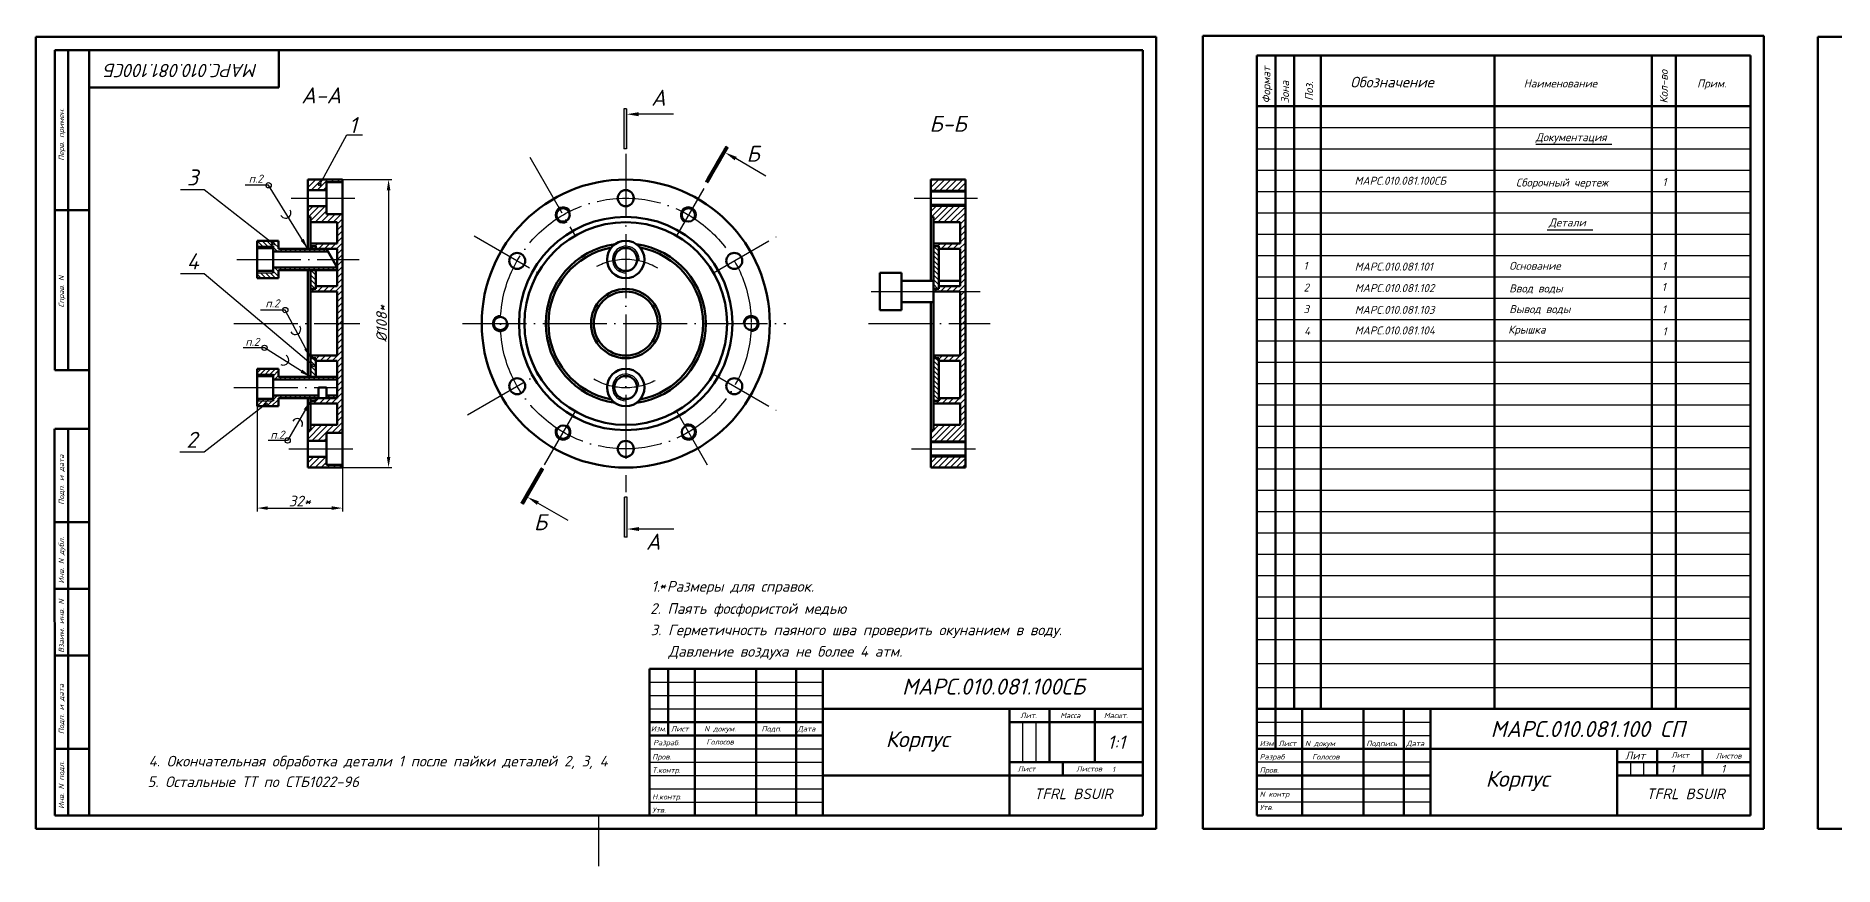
# Model space of a CAD drawing. Header units: millimetres. Extents: x -5427 to 3670, y -5891 to 948.
# Drawn here: x 1149 to 1823, y -5891 to -5580 of the extents above; entities that cross this region are included whole.
import ezdxf

# ---------------------------------------------------------------- set-up
doc = ezdxf.new("R2010")
doc.units = ezdxf.units.MM
doc.header["$MEASUREMENT"] = 0
doc.linetypes.add('ACAD_ISO04W100', pattern=[30, 24, -3, 0, -3])
doc.layers.add('оси', color=1, linetype='ACAD_ISO04W100')
doc.layers.add('Толстые', color=7, linetype='Continuous', lineweight=50)
doc.layers.add('Тонкие', color=140, linetype='Continuous', lineweight=25)
doc.styles.get("Standard").update_dxf_attribs({"font": 'isocpeui.ttf'})
doc.styles.add('TXT', font='isocpeui.ttf')
doc.styles.add('Для рамки', font='simplex.shx', dxfattribs={"oblique": 15, "height": 4})
doc.dimstyles.new('ISO-25', dxfattribs={"dimtxt": 4, "dimasz": 4, "dimexe": 1.25, "dimexo": 0, "dimtad": 1, "dimtxsty": 'Standard', "dimcen": 2.5, "dimadec": 0, "dimazin": 0, "dimtfac": 1, "dimtmove": 0, "dimatfit": 3, "dimfxl": 1, "dimarcsym": 0})
pattern_1 = [(135, (12.020468, -5404.278744), (-0.0224506403, -0.0224506403), []), (225, (12.020468, -5404.278744), (0.0224506403, -0.0224506403), [])]

# ---------------------------------------------------------------- blocks, each defined once
blk = doc.blocks.new('*D58')
at = {"layer": 'Defpoints', "color": 0, "transparency": 16777216}
for p in [(1263.61, -5633.33), (1263.61, -5741.33), (1280.89, -5741.33)]:
    blk.add_point(p, dxfattribs=at)
at = {"layer": 'Тонкие', "color": 0, "lineweight": -2, "transparency": 16777216}
for p, q in [((1263.61, -5633.33), (1282.14, -5633.33)), ((1280.89, -5637.33), (1280.89, -5737.33)), ((1263.61, -5741.33), (1282.14, -5741.33))]:
    blk.add_line(p, q, dxfattribs=at)
at = {"layer": 'Тонкие', "color": 0, "transparency": 16777216}
for points in [[(1280.22, -5637.33), (1281.56, -5637.33), (1280.89, -5633.33)], [(1280.22, -5737.33), (1281.56, -5737.33), (1280.89, -5741.33)]]:
    blk.add_solid(points, dxfattribs=at)
at = {"layer": 'Тонкие', "color": 0, "transparency": 16777216, "insert": (1278.27, -5687.33), "char_height": 4, "attachment_point": 5, "rotation": 90}
blk.add_mtext('%%c108*', dxfattribs=at)
blk = doc.blocks.new('*D59')
at = {"layer": 'Defpoints', "color": 0, "transparency": 16777216}
for p in [(1231.61, -5718.33), (1263.61, -5741.33), (1263.61, -5756.53)]:
    blk.add_point(p, dxfattribs=at)
at = {"layer": 'Тонкие', "color": 0, "lineweight": -2, "transparency": 16777216}
for p, q in [((1231.61, -5718.33), (1231.61, -5757.78)), ((1263.61, -5741.33), (1263.61, -5757.78)), ((1235.61, -5756.53), (1259.61, -5756.53))]:
    blk.add_line(p, q, dxfattribs=at)
at = {"layer": 'Тонкие', "color": 0, "transparency": 16777216}
for points in [[(1235.61, -5755.87), (1235.61, -5757.2), (1231.61, -5756.53)], [(1259.61, -5755.87), (1259.61, -5757.2), (1263.61, -5756.53)]]:
    blk.add_solid(points, dxfattribs=at)
at = {"layer": 'Тонкие', "color": 0, "transparency": 16777216, "insert": (1247.61, -5753.91), "char_height": 4, "attachment_point": 5}
blk.add_mtext('32*', dxfattribs=at)
blk = doc.blocks.new('BORDER')
for p, q in [((1, 1), (0, 1)), ((0, 1), (0, 0)), ((1, 0), (1, 1)), ((0, 0), (1, 0))]:
    blk.add_line(p, q)

msp = doc.modelspace()

# ---------------------------------------------------------------- hatches: boundary and pattern name
at = {"layer": 'Тонкие'}
h = msp.add_hatch(dxfattribs=at)
h.set_pattern_fill('ANSI37', color=256, scale=0.01, angle=90, style=0)
h.set_pattern_definition(pattern_1)
h.paths.add_polyline_path([(1370.127, -5606.809), (1369.127, -5606.809), (1369.127, -5621.809), (1370.127, -5621.809)])
h.paths.add_polyline_path([(1370.321, -5752.393), (1369.321, -5752.393), (1369.321, -5767.393), (1370.321, -5767.393)])
h = msp.add_hatch(dxfattribs=at)
h.set_pattern_fill('ANSI37', color=256, scale=0.01, angle=90, style=0)
h.set_pattern_definition(pattern_1)
h.paths.add_polyline_path([(1399.765, -5633.972), (1400.631, -5634.472), (1408.131, -5621.482), (1407.265, -5620.982)])
h.paths.add_polyline_path([(1330.576, -5754.515), (1331.442, -5755.015), (1338.942, -5742.025), (1338.076, -5741.525)])
h = msp.add_hatch(dxfattribs=at)
h.set_pattern_fill('ANSI31', color=256, scale=0.5, style=0)
h.set_pattern_definition([(45, (-4610.4843, -4492.8411), (-1.122532, 1.122532), [])])
h.paths.add_polyline_path([(1257.612, -5634.331), (1263.612, -5634.331), (1263.612, -5633.331), (1250.612, -5633.331), (1250.612, -5637.331), (1257.612, -5637.331)])
h.paths.add_polyline_path([(1257.612, -5643.331), (1250.612, -5643.331), (1250.612, -5647.331), (1251.612, -5647.331), (1251.612, -5649.331), (1261.612, -5649.331), (1261.612, -5657.331), (1251.612, -5657.331), (1251.612, -5658.331), (1253.612, -5658.331), (1253.612, -5659.331), (1261.612, -5659.331), (1261.612, -5673.331), (1253.612, -5673.331), (1253.612, -5674.331), (1251.612, -5674.331), (1251.612, -5675.331), (1261.612, -5675.331), (1261.612, -5687.331), (1263.612, -5687.331), (1263.612, -5646.331), (1257.612, -5646.331)])
h.paths.add_polyline_path([(1263.612, -5687.331), (1261.612, -5687.331), (1261.612, -5699.331), (1251.612, -5699.331), (1251.612, -5700.331), (1253.612, -5700.331), (1253.612, -5701.331), (1261.612, -5701.331), (1261.612, -5715.331), (1253.612, -5715.331), (1253.612, -5716.331), (1251.612, -5716.331), (1251.612, -5717.331), (1261.612, -5717.331), (1261.612, -5725.331), (1251.612, -5725.331), (1251.612, -5727.331), (1250.612, -5727.331), (1250.612, -5731.331), (1257.612, -5731.331), (1257.612, -5728.331), (1263.612, -5728.331)])
h.paths.add_polyline_path([(1257.612, -5737.331), (1250.612, -5737.331), (1250.612, -5741.331), (1263.612, -5741.331), (1263.612, -5740.331), (1257.612, -5740.331)])
h = msp.add_hatch(dxfattribs=at)
h.set_pattern_fill('ANSI31', color=256, scale=0.5, style=0)
h.set_pattern_definition([(45, (-4484.7358, -4492.8411), (-1.122532, 1.122532), [])])
h.paths.add_polyline_path([(1497.115, -5633.331), (1484.115, -5633.331), (1484.115, -5637.331), (1497.115, -5637.331)])
h.paths.add_polyline_path([(1497.115, -5643.331), (1484.115, -5643.331), (1484.115, -5647.331), (1485.115, -5647.331), (1485.115, -5649.331), (1495.115, -5649.331), (1495.115, -5657.331), (1485.115, -5657.331), (1485.115, -5658.331), (1487.115, -5658.331), (1487.115, -5659.331), (1495.115, -5659.331), (1495.115, -5673.331), (1487.115, -5673.331), (1487.115, -5674.331), (1485.115, -5674.331), (1485.115, -5675.331), (1497.115, -5675.331)])
h.paths.add_polyline_path([(1497.115, -5675.331), (1495.115, -5675.331), (1495.115, -5687.331), (1497.115, -5687.331)])
h.paths.add_polyline_path([(1497.115, -5687.331), (1495.115, -5687.331), (1495.115, -5699.331), (1485.115, -5699.331), (1485.115, -5700.331), (1487.115, -5700.331), (1487.115, -5701.331), (1495.115, -5701.331), (1495.115, -5715.331), (1487.115, -5715.331), (1487.115, -5716.331), (1485.115, -5716.331), (1485.115, -5717.331), (1495.115, -5717.331), (1495.115, -5725.331), (1485.115, -5725.331), (1485.115, -5727.331), (1484.115, -5727.331), (1484.115, -5731.331), (1497.115, -5731.331)])
h.paths.add_polyline_path([(1497.115, -5737.331), (1484.115, -5737.331), (1484.115, -5741.331), (1497.115, -5741.331)])
h.paths.add_polyline_path([(1497.115, -5637.331), (1484.115, -5637.331), (1484.115, -5637.831), (1497.115, -5637.831)])
h.paths.add_polyline_path([(1497.115, -5642.831), (1484.115, -5642.831), (1484.115, -5643.331), (1497.115, -5643.331)])
h.paths.add_polyline_path([(1497.115, -5731.331), (1484.115, -5731.331), (1484.115, -5731.831), (1497.115, -5731.831)])
h.paths.add_polyline_path([(1497.115, -5736.831), (1484.115, -5736.831), (1484.115, -5737.331), (1497.115, -5737.331)])
h = msp.add_hatch(dxfattribs=at)
h.set_pattern_fill('ANSI31', color=256, scale=0.4, angle=90, style=0)
h.set_pattern_definition([(135, (0.0392, -5412.5282), (-0.8980256, -0.8980256), [])])
h.paths.add_polyline_path([(1231.612, -5656.331), (1231.612, -5658.331), (1237.612, -5658.331), (1237.612, -5660.331), (1258.148, -5660.331), (1257.57, -5659.331), (1239.612, -5659.331), (1239.612, -5656.331), (1236.235, -5656.331), (1237.244, -5657.118, -0.7137733), (1238.139, -5657.425, -1), (1237.139, -5657.425, -0.1670155), (1237.244, -5657.118), (1236.235, -5656.331)])
h.paths.add_polyline_path([(1237.139, -5657.425, 1), (1238.139, -5657.425, 1)], flags=16)
h.paths.add_polyline_path([(1239.612, -5667.331), (1261.612, -5667.331), (1261.612, -5666.331), (1237.612, -5666.331), (1237.612, -5668.331), (1231.612, -5668.331), (1231.612, -5670.331), (1239.612, -5670.331)])
h = msp.add_hatch(dxfattribs=at)
h.set_pattern_fill('ANSI31', color=256, scale=0.4, angle=90, style=0)
h.set_pattern_definition([(135, (-4610.4843, -4492.8411), (-0.8980256, -0.8980256), [])])
h.paths.add_polyline_path([(1253.612, -5658.331), (1251.612, -5658.331), (1251.612, -5659.331), (1253.612, -5659.331)])
h.paths.add_polyline_path([(1253.612, -5667.331), (1251.612, -5667.331), (1251.612, -5674.331), (1253.612, -5674.331)])
h.paths.add_polyline_path([(1253.612, -5700.331), (1251.612, -5700.331), (1251.612, -5707.331), (1253.612, -5707.331)])
h.paths.add_polyline_path([(1253.612, -5715.331), (1251.612, -5715.331), (1251.612, -5716.331), (1253.612, -5716.331)])
h = msp.add_hatch(dxfattribs=at)
h.set_pattern_fill('ANSI31', color=256, scale=0.4, angle=90, style=0)
h.set_pattern_definition([(135, (-4484.7358, -4492.8411), (-0.8980256, -0.8980256), [])])
h.paths.add_polyline_path([(1487.115, -5658.331), (1485.115, -5658.331), (1485.115, -5674.331), (1487.115, -5674.331)])
h.paths.add_polyline_path([(1487.115, -5700.331), (1485.115, -5700.331), (1485.115, -5716.331), (1487.115, -5716.331)])
h = msp.add_hatch(dxfattribs=at)
h.set_pattern_fill('ANSI31', color=256, scale=0.4, style=0)
h.set_pattern_definition([(45, (0.0392, -5412.5282), (-0.8980256, 0.8980256), [])])
h.paths.add_polyline_path([(1239.612, -5707.331), (1239.612, -5704.331), (1231.612, -5704.331), (1231.612, -5706.331), (1237.612, -5706.331), (1237.612, -5708.331), (1261.612, -5708.331), (1261.612, -5707.331)])
h.paths.add_polyline_path([(1231.612, -5706.331), (1231.612, -5707.031), (1237.612, -5707.031), (1237.612, -5706.331)], flags=16)
h.paths.add_polyline_path([(1231.612, -5715.631), (1231.612, -5716.331), (1237.612, -5716.331), (1237.612, -5715.631)], flags=17)
h.paths.add_polyline_path([(1231.612, -5716.331), (1231.612, -5718.331), (1233.794, -5718.331), (1234.451, -5717.818, -0.167304), (1234.345, -5717.51, -1), (1235.345, -5717.51, -0.7133497), (1234.451, -5717.818), (1233.794, -5718.331), (1239.612, -5718.331), (1239.612, -5715.331), (1254.612, -5715.331), (1254.612, -5714.331), (1237.612, -5714.331), (1237.612, -5716.331)])
h.paths.add_polyline_path([(1234.345, -5717.51, 1), (1235.345, -5717.51, 1)], flags=16)
h.paths.add_polyline_path([(1257.612, -5714.331), (1257.612, -5715.331), (1261.612, -5715.331), (1261.612, -5714.331)])

# ---------------------------------------------------------------- linework, layer by layer
at = {"layer": 'оси'}
for p, q in [((1333.819, -5625.011), (1350.8, -5654.422)), ((1369.8, -5623.759), (1369.8, -5750.56)), ((1244.398, -5640.331), (1268.188, -5640.331)), ((1399.024, -5636.713), (1388.8, -5654.422)), ((1477.901, -5640.331), (1501.691, -5640.331)), ((1312.953, -5654.511), (1336.891, -5668.331)), ((1402.709, -5668.331), (1426.56, -5654.561)), ((1224.053, -5663.331), (1269.883, -5663.331)), ((1461.763, -5675.331), (1502.629, -5675.331)), ((1222.927, -5687.331), (1270.058, -5687.331)), ((1308.617, -5687.331), (1429.858, -5687.331)), ((1460.822, -5687.331), (1506.369, -5687.331)), ((1310.424, -5721.612), (1336.891, -5706.331)), ((1402.709, -5706.331), (1428.215, -5721.057)), ((1222.913, -5711.331), (1261.612, -5711.331)), ((1350.8, -5720.24), (1339.234, -5740.273)), ((1388.8, -5720.24), (1400.365, -5740.273)), ((1243.445, -5734.331), (1269.376, -5734.331)), ((1476.949, -5734.331), (1502.88, -5734.331))]:
    msp.add_line(p, q, dxfattribs=at)
msp.add_circle((1369.8, -5687.331), 47, dxfattribs=at)
for start, end in [(60, 120), (240, 300)]:
    msp.add_arc((1369.8, -5687.331), 24, start, end, dxfattribs=at)
at = {"layer": 'Толстые'}
for p, q in [((1586.136, -5579.506), (1586.136, -5876.806)), ((1796.436, -5579.506), (1586.136, -5579.506)), ((1796.436, -5876.806), (1796.436, -5579.506)), ((1155.715, -5704.806), (1155.715, -5584.806)), ((1155.715, -5584.806), (1168.715, -5584.806)), ((1160.715, -5704.806), (1160.715, -5584.806)), ((1606.436, -5871.806), (1606.436, -5586.806)), ((1791.436, -5586.806), (1606.436, -5586.806)), ((1613.436, -5831.806), (1613.436, -5586.806)), ((1620.436, -5831.806), (1620.436, -5586.806)), ((1630.436, -5831.806), (1630.436, -5586.806)), ((1630.436, -5586.806), (1630.436, -5586.806)), ((1695.436, -5831.806), (1695.436, -5586.806)), ((1754.436, -5831.806), (1754.436, -5586.806)), ((1763.436, -5831.806), (1763.436, -5586.806)), ((1791.436, -5871.806), (1791.436, -5586.806)), ((1606.436, -5605.806), (1791.436, -5605.806)), ((1250.612, -5633.331), (1250.612, -5659.331)), ((1263.612, -5633.331), (1250.612, -5633.331)), ((1257.612, -5634.331), (1257.612, -5646.331)), ((1257.612, -5634.331), (1263.612, -5634.331)), ((1263.612, -5741.331), (1263.612, -5633.331)), ((1263.612, -5634.331), (1263.612, -5646.331)), ((1484.115, -5633.331), (1484.115, -5671.331)), ((1497.115, -5633.331), (1484.115, -5633.331)), ((1497.115, -5741.331), (1497.115, -5633.331)), ((1257.612, -5637.331), (1250.612, -5637.331)), ((1497.115, -5637.831), (1484.115, -5637.831)), ((1168.715, -5644.806), (1155.715, -5644.806)), ((1257.612, -5643.331), (1250.612, -5643.331)), ((1250.612, -5647.331), (1251.612, -5647.331)), ((1251.612, -5659.331), (1251.612, -5647.331)), ((1257.612, -5646.331), (1263.612, -5646.331)), ((1497.115, -5642.831), (1484.115, -5642.831)), ((1484.115, -5647.331), (1485.115, -5647.331)), ((1485.115, -5727.331), (1485.115, -5647.331)), ((1251.612, -5649.331), (1261.612, -5649.331)), ((1261.612, -5657.331), (1261.612, -5649.331)), ((1485.115, -5649.331), (1495.115, -5649.331)), ((1495.115, -5657.331), (1495.115, -5649.331)), ((1239.612, -5656.331), (1231.612, -5656.331)), ((1231.612, -5656.331), (1231.612, -5670.331)), ((1231.612, -5656.831), (1231.612, -5669.831)), ((1231.612, -5659.031), (1237.612, -5659.031)), ((1237.612, -5658.331), (1237.612, -5668.331)), ((1237.612, -5660.331), (1258.148, -5660.331)), ((1239.612, -5656.331), (1239.612, -5659.331)), ((1239.612, -5659.331), (1261.612, -5659.331)), ((1251.612, -5657.331), (1261.612, -5657.331)), ((1251.612, -5658.331), (1253.612, -5658.331)), ((1253.612, -5659.331), (1253.612, -5658.331)), ((1261.612, -5666.331), (1257.57, -5659.331)), ((1261.612, -5673.331), (1261.612, -5659.331)), ((1485.115, -5657.331), (1495.115, -5657.331)), ((1485.115, -5658.331), (1487.115, -5658.331)), ((1487.115, -5674.331), (1487.115, -5658.331)), ((1487.115, -5659.331), (1495.115, -5659.331)), ((1495.115, -5673.331), (1495.115, -5659.331)), ((1231.612, -5667.631), (1237.612, -5667.631)), ((1237.612, -5666.331), (1261.612, -5666.331)), ((1239.612, -5667.331), (1261.612, -5667.331)), ((1239.612, -5667.331), (1239.612, -5670.331)), ((1250.612, -5667.331), (1250.612, -5707.331)), ((1251.612, -5707.331), (1251.612, -5667.331)), ((1253.612, -5674.331), (1253.612, -5667.331)), ((1473.115, -5668.331), (1465.115, -5668.331)), ((1465.115, -5682.331), (1465.115, -5668.331)), ((1465.115, -5681.831), (1465.115, -5668.831)), ((1473.115, -5682.331), (1473.115, -5668.331)), ((1239.612, -5670.331), (1231.612, -5670.331)), ((1251.612, -5674.331), (1253.612, -5674.331)), ((1251.612, -5675.331), (1261.612, -5675.331)), ((1253.612, -5673.331), (1261.612, -5673.331)), ((1261.612, -5699.331), (1261.612, -5675.331)), ((1473.115, -5671.331), (1485.115, -5671.331)), ((1485.115, -5674.331), (1487.115, -5674.331)), ((1485.115, -5675.331), (1495.115, -5675.331)), ((1487.115, -5671.331), (1495.115, -5671.331)), ((1487.115, -5673.331), (1495.115, -5673.331)), ((1495.115, -5699.331), (1495.115, -5675.331)), ((1473.115, -5682.331), (1465.115, -5682.331)), ((1473.115, -5679.331), (1485.115, -5679.331)), ((1484.115, -5679.331), (1484.115, -5741.331)), ((1251.612, -5689.832), (1251.612, -5684.831)), ((1485.115, -5689.832), (1485.115, -5684.831)), ((1251.612, -5699.331), (1261.612, -5699.331)), ((1251.612, -5700.331), (1253.612, -5700.331)), ((1253.612, -5707.331), (1253.612, -5700.331)), ((1253.612, -5701.331), (1261.612, -5701.331)), ((1261.612, -5701.331), (1261.612, -5715.331)), ((1485.115, -5699.331), (1495.115, -5699.331)), ((1485.115, -5700.331), (1487.115, -5700.331)), ((1487.115, -5716.331), (1487.115, -5700.331)), ((1487.115, -5701.331), (1495.115, -5701.331)), ((1495.115, -5701.331), (1495.115, -5715.331)), ((1168.715, -5704.806), (1155.715, -5704.806)), ((1231.612, -5704.331), (1231.612, -5718.331)), ((1239.612, -5704.331), (1231.612, -5704.331)), ((1231.612, -5704.831), (1231.612, -5717.831)), ((1231.612, -5707.031), (1237.612, -5707.031)), ((1237.612, -5706.331), (1237.612, -5716.331)), ((1237.612, -5708.331), (1261.612, -5708.331)), ((1239.612, -5704.331), (1239.612, -5707.331)), ((1239.612, -5707.331), (1261.612, -5707.331)), ((1231.612, -5715.631), (1237.612, -5715.631)), ((1237.612, -5714.331), (1254.612, -5714.331)), ((1239.612, -5715.331), (1261.612, -5715.331)), ((1239.612, -5715.331), (1239.612, -5718.331)), ((1250.612, -5715.331), (1250.612, -5741.331)), ((1251.612, -5727.331), (1251.612, -5715.331)), ((1253.612, -5716.331), (1253.612, -5715.331)), ((1254.612, -5715.331), (1254.612, -5711.331)), ((1254.612, -5711.331), (1257.612, -5711.331)), ((1257.612, -5715.331), (1257.612, -5711.331)), ((1257.612, -5714.331), (1261.612, -5714.331)), ((1487.115, -5715.331), (1495.115, -5715.331)), ((1489.115, -5715.331), (1495.115, -5715.331)), ((1239.612, -5718.331), (1231.612, -5718.331)), ((1251.612, -5716.331), (1253.612, -5716.331)), ((1251.612, -5717.331), (1261.612, -5717.331)), ((1261.612, -5725.331), (1261.612, -5717.331)), ((1485.115, -5716.331), (1487.115, -5716.331)), ((1485.115, -5717.331), (1495.115, -5717.331)), ((1495.115, -5725.331), (1495.115, -5717.331)), ((1155.715, -5871.806), (1155.694, -5726.812)), ((1155.715, -5726.806), (1168.715, -5726.806)), ((1160.715, -5871.806), (1160.715, -5726.806)), ((1250.612, -5727.331), (1251.612, -5727.331)), ((1251.612, -5725.331), (1261.612, -5725.331)), ((1257.612, -5740.331), (1257.612, -5728.331)), ((1257.612, -5728.331), (1263.612, -5728.331)), ((1263.612, -5740.331), (1263.612, -5728.331)), ((1484.115, -5727.331), (1485.115, -5727.331)), ((1485.115, -5725.331), (1495.115, -5725.331)), ((1257.612, -5731.331), (1250.612, -5731.331)), ((1497.115, -5731.831), (1484.115, -5731.831)), ((1257.612, -5737.331), (1250.612, -5737.331)), ((1263.612, -5741.331), (1250.612, -5741.331)), ((1257.612, -5740.331), (1263.612, -5740.331)), ((1497.115, -5736.831), (1484.115, -5736.831)), ((1497.115, -5741.331), (1484.115, -5741.331)), ((1155.715, -5761.806), (1168.715, -5761.806)), ((1155.715, -5786.806), (1168.715, -5786.806)), ((1155.715, -5811.806), (1168.715, -5811.806)), ((1378.694, -5816.806), (1378.694, -5871.806)), ((1378.694, -5816.806), (1563.694, -5816.806)), ((1385.694, -5841.806), (1385.694, -5816.806)), ((1395.694, -5871.806), (1395.694, -5816.806)), ((1418.694, -5816.806), (1418.694, -5871.806)), ((1433.694, -5871.806), (1433.694, -5816.806)), ((1443.694, -5871.806), (1443.694, -5816.806)), ((1378.694, -5836.806), (1443.694, -5836.806)), ((1443.694, -5831.806), (1563.694, -5831.806)), ((1513.694, -5831.806), (1513.694, -5871.806)), ((1513.694, -5836.806), (1563.694, -5836.806)), ((1528.694, -5831.806), (1528.694, -5851.806)), ((1545.694, -5831.806), (1545.694, -5851.806)), ((1791.436, -5831.806), (1606.436, -5831.806)), ((1613.436, -5831.806), (1613.436, -5846.806)), ((1623.436, -5831.806), (1623.436, -5871.806)), ((1646.436, -5871.806), (1646.436, -5831.806)), ((1661.436, -5831.806), (1661.436, -5871.806)), ((1671.436, -5831.806), (1671.436, -5871.806)), ((1378.694, -5841.806), (1443.694, -5841.806)), ((1155.715, -5846.806), (1168.715, -5846.806)), ((1671.436, -5846.806), (1606.436, -5846.806)), ((1791.436, -5846.806), (1671.436, -5846.806)), ((1741.436, -5871.806), (1741.436, -5846.806)), ((1756.436, -5856.806), (1756.436, -5846.806)), ((1773.436, -5846.806), (1773.436, -5856.806)), ((1443.694, -5856.806), (1563.694, -5856.806)), ((1513.694, -5851.806), (1563.694, -5851.806)), ((1533.694, -5856.806), (1533.694, -5851.806)), ((1671.436, -5856.806), (1606.436, -5856.806)), ((1741.436, -5851.806), (1791.436, -5851.806)), ((1741.436, -5856.806), (1791.436, -5856.806)), ((1741.436, -5856.806), (1741.436, -5856.806)), ((1796.436, -5876.806), (1586.136, -5876.806)), ((1606.436, -5871.806), (1791.436, -5871.806))]:
    msp.add_line(p, q, dxfattribs=at)
for points in [[(1156.694, -5584.806), (1168.694, -5584.806), (1563.694, -5584.806)], [(1168.694, -5584.806), (1168.694, -5871.806)], [(1239.694, -5598.806), (1239.694, -5584.806)], [(1563.694, -5871.806), (1563.694, -5584.806)], [(1239.694, -5598.806), (1169.694, -5598.806), (1168.694, -5598.806)], [(1563.694, -5871.806), (1378.694, -5871.806), (1168.694, -5871.806), (1155.715, -5871.806)]]:
    msp.add_lwpolyline(points, dxfattribs=at)
for centre, radius in [((1369.8, -5687.331), 54), ((1369.8, -5640.331), 3), ((1369.8, -5687.331), 40), ((1346.3, -5646.628), 2.5), ((1393.3, -5646.628), 2.5), ((1369.8, -5687.331), 38), ((1329.096, -5663.831), 3), ((1369.8, -5663.331), 7), ((1369.8, -5663.331), 4.3), ((1410.503, -5663.831), 3), ((1369.8, -5687.331), 13), ((1369.8, -5687.331), 12), ((1322.8, -5687.331), 2.5), ((1416.8, -5687.331), 2.5), ((1329.096, -5710.831), 3), ((1369.8, -5711.331), 7), ((1369.8, -5711.331), 4.3), ((1410.503, -5710.831), 3), ((1346.3, -5728.034), 2.5), ((1393.3, -5728.034), 2.5), ((1369.8, -5734.331), 3)]:
    msp.add_circle(centre, radius, dxfattribs=at)
for radius, start, end in [(30, 97.704693, 262.295307), (29, 100.654905, 259.345095), (30, 277.704693, 82.295307), (29, 280.654905, 79.345095)]:
    msp.add_arc((1369.8, -5687.331), radius, start, end, dxfattribs=at)
at = {"layer": 'Тонкие'}
for p, q in [((1370.127, -5606.809), (1369.127, -5606.809)), ((1369.127, -5606.809), (1369.127, -5621.809)), ((1370.127, -5606.809), (1370.127, -5621.809)), ((1387.685, -5608.849), (1374.627, -5608.849)), ((1606.436, -5613.806), (1791.436, -5613.806)), ((1255.067, -5635.186), (1265.275, -5616.562)), ((1265.275, -5616.562), (1265.275, -5616.562)), ((1265.275, -5616.562), (1271.114, -5616.562)), ((1370.127, -5621.809), (1369.127, -5621.809)), ((1407.265, -5620.982), (1399.765, -5633.972)), ((1408.131, -5621.482), (1400.631, -5634.472)), ((1408.131, -5621.482), (1407.265, -5620.982)), ((1606.436, -5621.806), (1791.436, -5621.806)), ((1710.949, -5620.133), (1739.459, -5620.133)), ((1422.316, -5632.027), (1411.008, -5625.499)), ((1400.631, -5634.472), (1399.765, -5633.972)), ((1606.436, -5629.806), (1791.436, -5629.806)), ((1211.693, -5637.207), (1202.936, -5637.207)), ((1237.639, -5657.425), (1211.693, -5637.207)), ((1484.115, -5637.331), (1497.115, -5637.331)), ((1606.436, -5637.806), (1791.436, -5637.806)), ((1484.115, -5643.331), (1497.115, -5643.331)), ((1606.436, -5645.806), (1791.436, -5645.806)), ((1606.436, -5653.806), (1791.436, -5653.806)), ((1715.167, -5652.24), (1732.33, -5652.24)), ((1231.612, -5658.331), (1237.612, -5658.331)), ((1606.436, -5661.806), (1791.436, -5661.806)), ((1211.693, -5668.68), (1202.883, -5668.68)), ((1252.551, -5703.078), (1211.693, -5668.68)), ((1231.612, -5668.331), (1237.612, -5668.331)), ((1606.436, -5669.806), (1791.436, -5669.806)), ((1606.436, -5669.806), (1791.436, -5669.806)), ((1606.436, -5677.806), (1791.436, -5677.806)), ((1606.436, -5685.806), (1791.436, -5685.806)), ((1606.436, -5693.806), (1791.436, -5693.806)), ((1606.436, -5701.806), (1791.436, -5701.806)), ((1231.612, -5706.331), (1237.612, -5706.331)), ((1606.436, -5709.806), (1791.436, -5709.806)), ((1234.845, -5717.51), (1211.693, -5735.592)), ((1231.612, -5716.331), (1237.612, -5716.331)), ((1606.436, -5717.806), (1791.436, -5717.806)), ((1606.436, -5725.806), (1791.436, -5725.806)), ((1211.693, -5735.592), (1202.691, -5735.592)), ((1211.693, -5735.592), (1211.693, -5735.592)), ((1484.115, -5731.331), (1497.115, -5731.331)), ((1606.436, -5733.806), (1791.436, -5733.806)), ((1330.576, -5754.515), (1338.076, -5741.525)), ((1331.442, -5755.015), (1338.942, -5742.025)), ((1338.942, -5742.025), (1338.076, -5741.525)), ((1484.115, -5737.331), (1497.115, -5737.331)), ((1606.436, -5741.806), (1791.436, -5741.806)), ((1606.436, -5749.806), (1791.436, -5749.806)), ((1331.442, -5755.015), (1330.576, -5754.515)), ((1348.152, -5761.188), (1336.844, -5754.659)), ((1369.321, -5767.393), (1369.321, -5752.393)), ((1370.321, -5752.393), (1369.321, -5752.393)), ((1370.321, -5767.393), (1370.321, -5752.393)), ((1606.436, -5757.806), (1791.436, -5757.806)), ((1370.321, -5767.393), (1369.321, -5767.393)), ((1387.878, -5764.384), (1374.821, -5764.384)), ((1606.436, -5765.806), (1791.436, -5765.806)), ((1606.436, -5773.806), (1791.436, -5773.806)), ((1606.436, -5781.806), (1791.436, -5781.806)), ((1606.436, -5789.806), (1791.436, -5789.806)), ((1606.436, -5797.806), (1791.436, -5797.806)), ((1606.436, -5805.806), (1791.436, -5805.806)), ((1606.436, -5814.806), (1791.436, -5814.806)), ((1378.694, -5821.806), (1443.694, -5821.806)), ((1606.436, -5823.806), (1791.436, -5823.806)), ((1378.694, -5826.806), (1443.694, -5826.806)), ((1378.694, -5831.806), (1443.694, -5831.806)), ((1518.694, -5851.806), (1518.694, -5836.806)), ((1523.694, -5851.806), (1523.694, -5836.806)), ((1606.436, -5836.806), (1671.436, -5836.806)), ((1606.436, -5841.806), (1671.436, -5841.806)), ((1378.694, -5846.806), (1443.694, -5846.806)), ((1378.694, -5851.806), (1443.694, -5851.806)), ((1378.694, -5856.806), (1443.694, -5856.806)), ((1671.436, -5851.806), (1606.436, -5851.806)), ((1606.436, -5856.806), (1671.436, -5856.806)), ((1746.436, -5851.806), (1746.436, -5856.806)), ((1751.436, -5856.806), (1751.436, -5851.806)), ((1378.694, -5861.806), (1443.694, -5861.806)), ((1606.436, -5861.806), (1671.436, -5861.806)), ((1378.694, -5866.806), (1443.694, -5866.806)), ((1671.436, -5866.806), (1606.436, -5866.806)), ((1359.715, -5890.759), (1359.715, -5871.806))]:
    msp.add_line(p, q, dxfattribs=at)
for centre, radius in [((1235.914, -5635.492), 1), ((1255.067, -5635.186), 0.5), ((1237.639, -5657.425), 0.5), ((1242.143, -5682.287), 1), ((1234.365, -5696.458), 1), ((1252.551, -5703.078), 0.5), ((1234.845, -5717.51), 0.5), ((1243.054, -5731.179), 1)]:
    msp.add_circle(centre, radius, dxfattribs=at)
for centre, radius, start, end in [((1242.296, -5645.846), 2, 207.953331, 31.379204), ((1346.3, -5646.628), 3, 28.171101, 300), ((1393.3, -5646.628), 3, 328.171101, 240), ((1369.8, -5663.331), 5, 354.020843, 270), ((1245.965, -5689.461), 2, 211.206319, 33.763585), ((1322.8, -5687.331), 3, 88.171101, 0), ((1416.8, -5687.331), 3, 268.171101, 180), ((1241.459, -5700.924), 2, 240.363931, 60.363931), ((1369.8, -5711.331), 5, 5.979157, 270), ((1246.644, -5724.967), 2, 329.921636, 148.920971), ((1346.3, -5728.034), 3, 148.171101, 60), ((1393.3, -5728.034), 3, 208.171101, 120)]:
    msp.add_arc(centre, radius, start, end, dxfattribs=at)
for points in [[(1374.627, -5608.099), (1374.627, -5609.599), (1370.127, -5608.849)], [(1411.383, -5624.849), (1410.633, -5626.148), (1407.111, -5623.249)], [(1336.469, -5755.308), (1337.219, -5754.009), (1332.947, -5752.409)], [(1374.821, -5765.134), (1374.821, -5763.634), (1370.321, -5764.384)]]:
    msp.add_solid(points, dxfattribs=at)

# ---------------------------------------------------------------- block references
at = {"layer": 'Толстые', "xscale": 420, "yscale": 297, "zscale": 420}
for p in [(1148.694, -5876.806), (1816.744, -5876.806)]:
    msp.add_blockref('BORDER', p, dxfattribs=at)

# ---------------------------------------------------------------- texts
at = {"layer": 'Тонкие'}
msp.add_text('МАРС.010.081.100СБ', height=5, rotation=180, dxfattribs=at).set_placement((1231.863, -5589.954))
at = {"layer": 'Тонкие', "style": 'TXT'}
for s, p in [('Формат', (1611.436, -5604.806)), ('Кол-во', (1760.436, -5604.806)), ('Зона', (1618.436, -5604.806)), ('Поз.', (1627.436, -5603.806))]:
    msp.add_text(s, height=3, rotation=90, dxfattribs=at).set_placement(p)
for s, height, p in [('Обозначение', 4, (1641.436, -5598.806)), ('Наименование', 3, (1706.436, -5598.806)), ('Прим.', 3, (1771.436, -5598.806)), ('Документация', 3, (1710.931, -5618.974)), ('МАРС.010.081.100СБ', 3, (1643.007, -5635.297)), ('Сборочный чертеж', 3, (1703.538, -5635.972)), ('1', 3, (1758.436, -5635.806)), ('Детали', 3, (1715.847, -5650.942)), ('1', 3, (1623.858, -5667.193)), ('МАРС.010.081.101', 3, (1643.093, -5667.489)), ('Основание', 3, (1701.018, -5667.197)), ('1', 3, (1758.237, -5667.281)), ('2', 3, (1623.902, -5675.329)), ('МАРС.010.081.102', 3, (1643.125, -5675.535)), ('Ввод воды', 3, (1700.993, -5675.667)), ('1', 3, (1758.171, -5675.162)), ('3', 3, (1623.858, -5683.418)), ('МАРС.010.081.103', 3, (1643.093, -5683.713)), ('Вывод воды', 3, (1701.018, -5683.422)), ('1', 3, (1758.237, -5683.506)), ('4', 3, (1624.108, -5691.655)), ('МАРС.010.081.104', 3, (1643.093, -5691.422)), ('Крышка', 3, (1700.597, -5691.116)), ('1', 3, (1758.486, -5691.743)), ('Корпус', 6, (1467.23, -5846.199)), ('Изм', 2, (1607.436, -5845.806)), ('Лист', 2, (1614.436, -5845.806)), ('N докум', 2, (1624.436, -5845.806)), ('Подпись', 2, (1647.436, -5845.806)), ('Дата', 2, (1662.436, -5845.806)), ('Разраб', 2, (1607.436, -5850.806)), ('Голосов', 2, (1627.096, -5850.806)), ('Лит', 3, (1744.436, -5850.806)), ('Лист', 2, (1761.762, -5850.153)), ('Листов', 2, (1778.441, -5850.443)), ('Пров.', 2, (1607.436, -5855.806)), ('1', 3, (1761.436, -5855.806)), ('1', 3, (1780.436, -5855.806)), ('N контр', 2, (1607.436, -5864.806)), ('Утв.', 2, (1607.436, -5869.806))]:
    msp.add_text(s, height=height, dxfattribs=at).set_placement(p)
at = {"layer": 'Тонкие'}
for s, height, p in [('А-А', 6, (1248.186, -5604.768)), ('A', 6, (1379.338, -5605.681)), ('1', 6, (1266.011, -5615.919)), ('Б-Б', 6, (1483.63, -5615.44)), ('Б', 6, (1415.06, -5626.671)), ('3', 6, (1205.262, -5635.549)), ('п.2', 3, (1228.482, -5634.511)), ('4', 6, (1205.208, -5667.021)), ('п.2', 3, (1234.726, -5681.274)), ('п.2', 3, (1227.196, -5695.714)), ('2', 6, (1205.017, -5733.934)), ('п.2', 3, (1236.603, -5730.504)), ('Б', 6, (1335.357, -5764.822)), ('A', 6, (1377.388, -5772.131)), ('1. Размеры для справок.', 4, (1379.462, -5787.876)), ('*', 4, (1382.149, -5787.57)), ('2. Паять фосфористой медью', 4, (1378.972, -5796.208)), ('3. Герметичность паяного шва проверить окунанием в воду. ', 4, (1379.116, -5804.212)), ('Давление воздуха не более 4 атм.', 4, (1385.801, -5812.26)), ('МАРС.010.081.100СБ', 6, (1473.387, -5826.48)), ('МАРС.010.081.100 СП', 6, (1694.032, -5842.376)), ('1:1', 5, (1550.401, -5846.824)), ('4. Окончательная обработка детали 1 после пайки деталей 2, 3, 4', 4, (1190.935, -5853.424)), ('5. Остальные ТТ по СТБ1022-96', 4, (1190.484, -5861.171)), ('1', 2, (1552.101, -5855.547)), ('Корпус', 6, (1692.146, -5861.041)), ('TFRL BSUIR', 4, (1522.808, -5865.69)), ('TFRL BSUIR', 4, (1752.358, -5865.69))]:
    msp.add_text(s, height=height, dxfattribs=at).set_placement(p)
at = {"layer": 'Тонкие', "style": 'Для рамки', "oblique": 15}
for s, p in [('Перв. примен.', (1159.215, -5626.306)), ('Справ. N', (1159.215, -5681.306)), ('Подп. и дата', (1159.215, -5755.306)), ('Инв. N дубл.', (1159.215, -5784.806)), ('Взаим. инв. N', (1159.215, -5810.806)), ('Подп. и дата', (1159.215, -5841.306)), ('Инв. N подл.', (1159.215, -5869.306))]:
    msp.add_text(s, height=2, rotation=90, dxfattribs=at).set_placement(p)
for s, p in [('Лит.', (1517.694, -5835.306)), ('Масса', (1532.694, -5835.306)), ('Масшт.', (1549.054, -5835.306)), ('Изм.', (1379.194, -5840.306)), ('Разраб.', (1380.076, -5845.488)), ('Лист', (1386.694, -5840.306)), ('N докум.', (1399.194, -5840.306)), ('Голосов', (1400.021, -5845.187)), ('Подп.', (1420.694, -5840.306)), ('Дата', (1434.194, -5840.306)), ('Пров.', (1379.694, -5850.806)), ('Т.контр.', (1379.694, -5855.806)), ('Лист', (1516.694, -5855.306)), ('Листов', (1538.694, -5855.306)), ('Н.контр.', (1379.694, -5865.806)), ('Утв.', (1379.694, -5870.806))]:
    msp.add_text(s, height=2, dxfattribs=at).set_placement(p)

# ---------------------------------------------------------------- dimensions: what is measured, and where the dimension line sits
at = {"layer": 'Тонкие'}
dim = msp.add_linear_dim(base=(1280.891, -5741.331), p1=(1263.612, -5633.331), p2=(1263.612, -5741.331), angle=90, text='%%c108*', dimstyle='ISO-25', override={"dimpost": '%%c108<>'}, dxfattribs=at)
dim.commit()
dim.dimension.update_dxf_attribs({"geometry": '*D58', "text_midpoint": (1278.266, -5687.331)})
dim = msp.add_linear_dim(base=(1263.612, -5756.533), p1=(1231.612, -5718.331), p2=(1263.612, -5741.331), text='32*', dimstyle='ISO-25', dxfattribs=at)
dim.commit()
dim.dimension.update_dxf_attribs({"geometry": '*D59', "text_midpoint": (1247.612, -5753.908)})

# ---------------------------------------------------------------- leaders
for points in [[(1250.611, -5659.337), (1235.914, -5635.492), (1227.131, -5635.492)], [(1251.732, -5700.286), (1242.143, -5682.287), (1232.878, -5682.287)], [(1251.636, -5707.331), (1234.365, -5696.458), (1226.345, -5696.458)], [(1251.623, -5716.352), (1243.054, -5731.179), (1235.69, -5731.179)]]:
    msp.add_leader(points, dimstyle='ISO-25', override={"dimgap": 0.625, "dimtad": 0}, dxfattribs=at)

doc.saveas('drawing.dxf')
